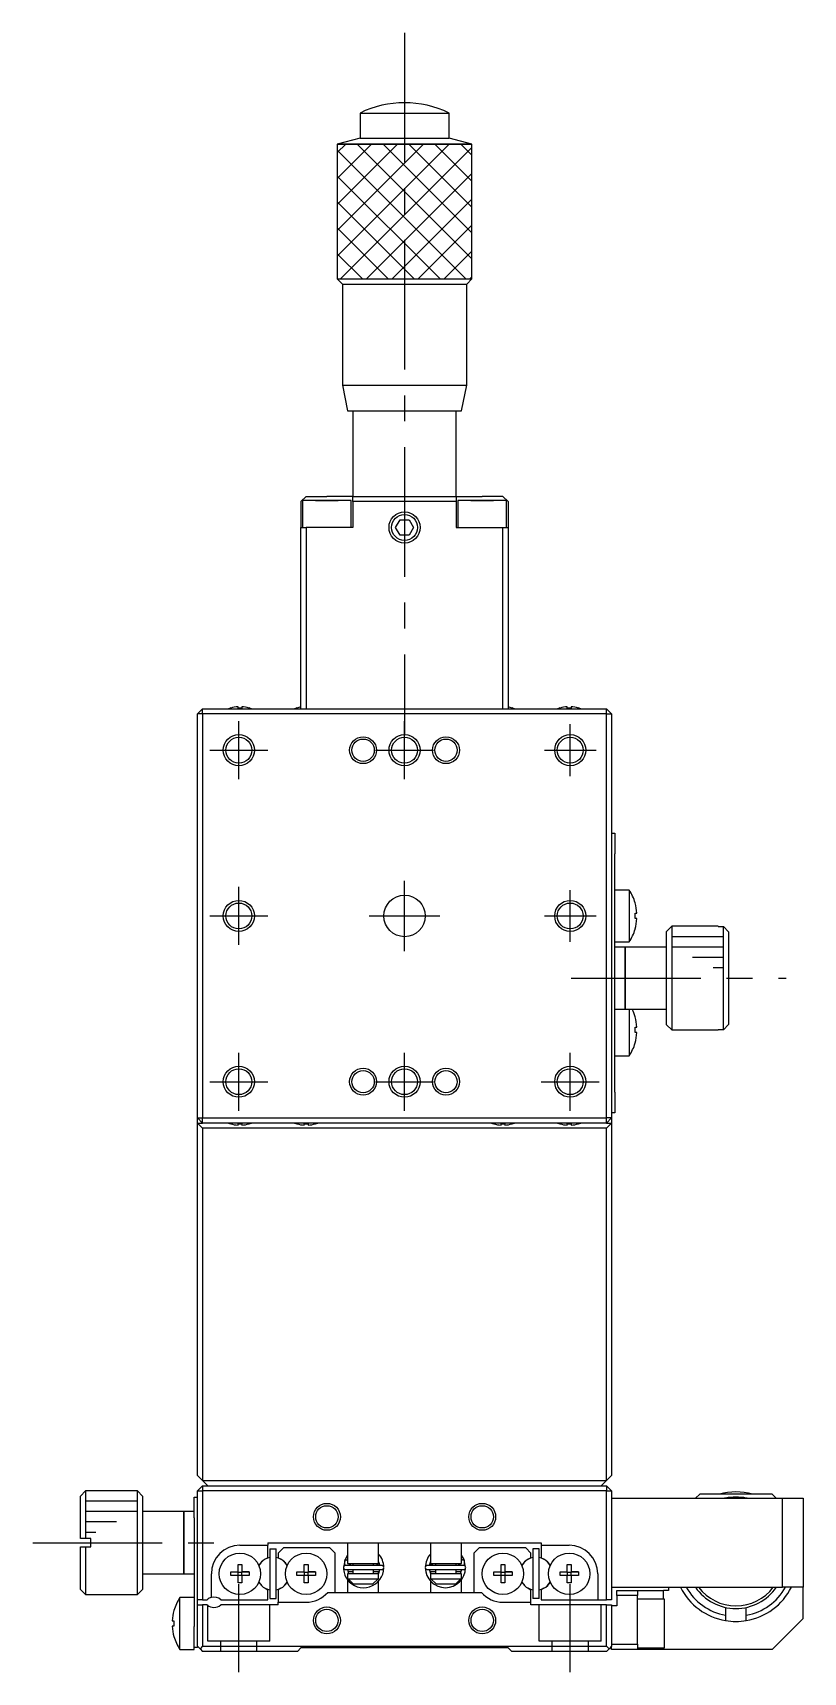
# Model space of a CAD drawing. Extents: x -218 to 389, y 9 to 465.
# Drawn here: x 16.7 to 91.1, y 29.5 to 187.7 of the extents above; entities that cross this region are included whole.
import ezdxf

# ---------------------------------------------------------------- set-up
doc = ezdxf.new("R2010")
doc.units = 0
doc.header["$LTSCALE"] = 10
doc.linetypes.add('CENTER', pattern=[2, 1.25, -0.25, 0.25, -0.25])
doc.linetypes.add('DASHED', pattern=[3.5, 2, -1.5])
doc.layers.get('0').update_dxf_attribs({"linetype": 'CONTINUOUS'})
doc.layers.add('CENTER', color=1, linetype='CENTER')

msp = doc.modelspace()

# ---------------------------------------------------------------- linework, layer by layer
at = {"color": 7, "linetype": 'CONTINUOUS'}
for p, q in [((48.338548, 179.973672), (56.938548, 179.973672)), ((48.338548, 179.973672), (48.338548, 177.563161)), ((56.938548, 177.563161), (56.938548, 179.973672)), ((48.338548, 177.563161), (46.138549, 176.973673)), ((48.338548, 177.563161), (56.938548, 177.563161)), ((59.138547, 176.973673), (56.938548, 177.563161)), ((46.138549, 176.973673), (59.138547, 176.973673)), ((46.138549, 176.973673), (46.138549, 163.973672)), ((59.138547, 163.973672), (59.138547, 176.973673)), ((46.138549, 163.973672), (59.138547, 163.973672)), ((46.138549, 163.973672), (46.638552, 163.47367)), ((46.638552, 163.47367), (58.638544, 163.47367)), ((46.638552, 163.47367), (46.638552, 153.723665)), ((58.638544, 163.47367), (59.138547, 163.973672)), ((58.638544, 153.723665), (58.638544, 163.47367)), ((46.638552, 153.723665), (58.638544, 153.723665)), ((46.638552, 153.723665), (47.138551, 151.223666)), ((58.138545, 151.223666), (58.638544, 153.723665)), ((47.138551, 151.223666), (58.138545, 151.223666)), ((47.638548, 151.223666), (47.638548, 142.973666)), ((57.638548, 142.973666), (57.638548, 151.223666)), ((43.138548, 142.973666), (42.638548, 142.473666)), ((42.638548, 142.473666), (42.638548, 139.973666)), ((47.488548, 142.573666), (42.788548, 142.573666)), ((47.488548, 142.573666), (42.788548, 142.573666)), ((42.788548, 142.573666), (42.788548, 139.973666)), ((43.138548, 142.973666), (45.138548, 142.973666)), ((44.038548, 142.573666), (45.138548, 142.573666)), ((45.138548, 142.573666), (44.038548, 142.573666)), ((47.638548, 142.973666), (45.138548, 142.973666)), ((46.238548, 142.573666), (45.138548, 142.573666)), ((45.138548, 142.573666), (46.238548, 142.573666)), ((47.488548, 139.973666), (47.488548, 142.573666)), ((47.638548, 142.973666), (57.638548, 142.973666)), ((47.638548, 142.473666), (47.638548, 142.973666)), ((47.638548, 142.473666), (47.638548, 139.973666)), ((57.638548, 142.473666), (47.638548, 142.473666)), ((57.638548, 142.973666), (57.638548, 142.473666)), ((57.638548, 142.973666), (60.138548, 142.973666)), ((57.638548, 142.473666), (57.638548, 139.973666)), ((62.488548, 142.573666), (57.788548, 142.573666)), ((62.488548, 142.573666), (57.788548, 142.573666)), ((57.788548, 142.573666), (57.788548, 139.973666)), ((59.038548, 142.573666), (60.138548, 142.573666)), ((60.138548, 142.573666), (59.038548, 142.573666)), ((62.138548, 142.973666), (60.138548, 142.973666)), ((61.238548, 142.573666), (60.138548, 142.573666)), ((60.138548, 142.573666), (61.238548, 142.573666)), ((62.638548, 142.473666), (62.138548, 142.973666)), ((62.488548, 139.973666), (62.488548, 142.573666)), ((62.638548, 142.473666), (62.638548, 139.973666)), ((42.638548, 122.473666), (42.638548, 139.973666)), ((42.638548, 139.973666), (43.138548, 139.973666)), ((43.138548, 139.973666), (43.138548, 122.473666)), ((47.638548, 139.973666), (43.138548, 139.973666)), ((51.772522, 139.973666), (52.205535, 140.723666)), ((52.205535, 139.223666), (51.772522, 139.973666)), ((52.205535, 140.723666), (53.071561, 140.723666)), ((53.071561, 140.723666), (53.504573, 139.973666)), ((53.504573, 139.973666), (53.071561, 139.223666)), ((57.638548, 139.973666), (62.138548, 139.973666)), ((62.138548, 122.473666), (62.138548, 139.973666)), ((62.138548, 139.973666), (62.638548, 139.973666)), ((62.638548, 139.973666), (62.638548, 122.473666)), ((53.071561, 139.223666), (52.205535, 139.223666)), ((33.138548, 122.473666), (32.638548, 121.973666)), ((33.138548, 121.973666), (32.638548, 121.973666)), ((32.638548, 82.973666), (32.638548, 121.973666)), ((33.138548, 121.973666), (33.138548, 122.473666)), ((33.138548, 122.473666), (43.138548, 122.473666)), ((33.138548, 121.973666), (33.138548, 82.973666)), ((72.138548, 121.973666), (33.138548, 121.973666)), ((35.852186, 122.543188), (35.849932, 122.54781)), ((35.852186, 122.543188), (35.849932, 122.54781)), ((36.558548, 122.543188), (36.558548, 122.663525)), ((36.918548, 122.543188), (36.558548, 122.543188)), ((36.918548, 122.663525), (36.918548, 122.543188)), ((37.627164, 122.54781), (37.624909, 122.543188)), ((37.627164, 122.54781), (37.624909, 122.543188)), ((42.252186, 122.543188), (42.249932, 122.54781)), ((42.252186, 122.543188), (42.249932, 122.54781)), ((43.138548, 122.473666), (62.138548, 122.473666)), ((43.138548, 122.473666), (62.138548, 122.473666)), ((62.138548, 122.473666), (72.138548, 122.473666)), ((63.027164, 122.54781), (63.024909, 122.543188)), ((63.027164, 122.54781), (63.024909, 122.543188)), ((67.652186, 122.543188), (67.649932, 122.54781)), ((67.652186, 122.543188), (67.649932, 122.54781)), ((68.358548, 122.543188), (68.358548, 122.663525)), ((68.718548, 122.543188), (68.358548, 122.543188)), ((68.718548, 122.663525), (68.718548, 122.543188)), ((69.427164, 122.54781), (69.424909, 122.543188)), ((69.427164, 122.54781), (69.424909, 122.543188)), ((72.138548, 121.973666), (72.138548, 122.473666)), ((72.638548, 121.973666), (72.138548, 122.473666)), ((72.138548, 82.973666), (72.138548, 121.973666)), ((72.138548, 121.973666), (72.638548, 121.973666)), ((72.638548, 121.973666), (72.638548, 82.973666)), ((72.638548, 110.473666), (72.938548, 110.473666)), ((72.938548, 110.473666), (72.938548, 108.473666)), ((72.938548, 103.548666), (72.938548, 108.473666)), ((74.330205, 104.973666), (72.938548, 104.973666)), ((74.330205, 104.973666), (74.330205, 99.973666)), ((72.938548, 101.398666), (72.938548, 103.548666)), ((74.901129, 103.732255), (74.907984, 103.735599)), ((74.901129, 103.732255), (74.907984, 103.735599)), ((72.938548, 98.048666), (72.938548, 101.398666)), ((74.901129, 102.733666), (75.0735, 102.733666)), ((74.901129, 102.213666), (74.901129, 102.733666)), ((75.0735, 102.213666), (74.901129, 102.213666)), ((78.438548, 101.473666), (77.938548, 100.973666)), ((78.438548, 101.473666), (78.438548, 91.473666)), ((82.938548, 101.473666), (78.438548, 101.473666)), ((82.938548, 101.473666), (82.938548, 101.45764)), ((82.938548, 101.45764), (83.438548, 101.45764)), ((83.438548, 91.489692), (83.438548, 101.45764)), ((83.438548, 101.45764), (83.938548, 100.955853)), ((72.938548, 99.973666), (74.330205, 99.973666)), ((74.907984, 101.211733), (74.901129, 101.215076)), ((74.907984, 101.211733), (74.901129, 101.215076)), ((77.938548, 91.973666), (77.938548, 100.973666)), ((83.938548, 100.955853), (83.938548, 91.991479)), ((73.938548, 99.473666), (72.938548, 99.473666)), ((73.938548, 99.473666), (73.938548, 93.473666)), ((73.938548, 93.473666), (73.938548, 99.473666)), ((77.938548, 99.473666), (73.938548, 99.473666)), ((72.938548, 95.898666), (72.938548, 98.048666)), ((72.938548, 92.548666), (72.938548, 95.898666)), ((72.938548, 93.473666), (73.938548, 93.473666)), ((73.938548, 93.473666), (77.938548, 93.473666)), ((74.330205, 93.473666), (74.330205, 88.973666)), ((72.938548, 90.398666), (72.938548, 92.548666)), ((74.901129, 92.732255), (74.907984, 92.735599)), ((74.901129, 92.732255), (74.907984, 92.735599)), ((77.938548, 91.973666), (78.438548, 91.473666)), ((83.938548, 91.991479), (83.438548, 91.489692)), ((72.938548, 85.473666), (72.938548, 90.398666)), ((74.901129, 91.733666), (75.0735, 91.733666)), ((74.901129, 91.213666), (74.901129, 91.733666)), ((75.0735, 91.213666), (74.901129, 91.213666)), ((74.907984, 90.211733), (74.901129, 90.215076)), ((74.907984, 90.211733), (74.901129, 90.215076)), ((78.438548, 91.473666), (82.938548, 91.473666)), ((83.438548, 91.489692), (82.938548, 91.489692)), ((82.938548, 91.489692), (82.938548, 91.473666)), ((72.938548, 88.973666), (74.330205, 88.973666)), ((72.938548, 85.473666), (72.938548, 83.473666)), ((32.638548, 82.973666), (33.138548, 82.973666)), ((32.638548, 82.973666), (33.138548, 82.473666)), ((32.638548, 82.473666), (32.638548, 82.973666)), ((32.638548, 82.473666), (33.138548, 81.973666)), ((32.638548, 82.473666), (33.138548, 82.473666)), ((32.638548, 48.473666), (32.638548, 82.473666)), ((33.138548, 82.973666), (72.138548, 82.973666)), ((33.138548, 82.473666), (33.138548, 82.973666)), ((72.138548, 82.473666), (33.138548, 82.473666)), ((35.849932, 82.399522), (35.852186, 82.404144)), ((35.849932, 82.399522), (35.852186, 82.404144)), ((36.558548, 82.404144), (36.918548, 82.404144)), ((36.558548, 82.283807), (36.558548, 82.404144)), ((36.918548, 82.404144), (36.918548, 82.283807)), ((37.624909, 82.404144), (37.627164, 82.399522)), ((37.624909, 82.404144), (37.627164, 82.399522)), ((42.249932, 82.399522), (42.252186, 82.404144)), ((42.249932, 82.399522), (42.252186, 82.404144)), ((42.958548, 82.404144), (43.318548, 82.404144)), ((42.958548, 82.283807), (42.958548, 82.404144)), ((43.318548, 82.404144), (43.318548, 82.283807)), ((44.024909, 82.404144), (44.027164, 82.399522)), ((44.024909, 82.404144), (44.027164, 82.399522)), ((61.249932, 82.399522), (61.252186, 82.404144)), ((61.249932, 82.399522), (61.252186, 82.404144)), ((61.958548, 82.404144), (62.318548, 82.404144)), ((61.958548, 82.283807), (61.958548, 82.404144)), ((62.318548, 82.404144), (62.318548, 82.283807)), ((63.024909, 82.404144), (63.027164, 82.399522)), ((63.024909, 82.404144), (63.027164, 82.399522)), ((67.649932, 82.399522), (67.652186, 82.404144)), ((67.649932, 82.399522), (67.652186, 82.404144)), ((68.358548, 82.404144), (68.718548, 82.404144)), ((68.358548, 82.283807), (68.358548, 82.404144)), ((68.718548, 82.404144), (68.718548, 82.283807)), ((69.424909, 82.404144), (69.427164, 82.399522)), ((69.424909, 82.404144), (69.427164, 82.399522)), ((72.138548, 82.473666), (72.138548, 82.973666)), ((72.638548, 82.973666), (72.138548, 82.973666)), ((72.138548, 82.473666), (72.638548, 82.973666)), ((72.138548, 82.473666), (72.638548, 82.473666)), ((72.138548, 81.973666), (72.638548, 82.473666)), ((72.938548, 83.473666), (72.638548, 83.473666)), ((72.638548, 82.973666), (72.638548, 82.473666)), ((72.638548, 82.473666), (72.638548, 48.473666)), ((72.138548, 81.973666), (33.138548, 81.973666)), ((33.138548, 81.973666), (33.138548, 47.973666)), ((72.138548, 47.973666), (72.138548, 81.973666)), ((33.138548, 47.973666), (32.638548, 48.473666)), ((33.138548, 47.973666), (72.138548, 47.973666)), ((33.638548, 47.473666), (33.138548, 47.973666)), ((72.138548, 47.973666), (71.638548, 47.473666)), ((72.638548, 48.473666), (72.138548, 47.973666)), ((21.838548, 46.973666), (21.338548, 46.473666)), ((21.338548, 42.373666), (21.338548, 46.473666)), ((21.838548, 46.973666), (21.838548, 42.373666)), ((26.838548, 46.973666), (21.838548, 46.973666)), ((26.838548, 41.973666), (26.838548, 46.973666)), ((27.338548, 46.473666), (26.838548, 46.973666)), ((27.338548, 46.473666), (27.338548, 41.973666)), ((32.338548, 44.373666), (32.338548, 46.373666)), ((32.338548, 46.373666), (32.638548, 46.373666)), ((33.138548, 47.473666), (32.638548, 46.973666)), ((32.638548, 36.473666), (32.638548, 46.973666)), ((32.638548, 46.973666), (33.138548, 46.973666)), ((33.138548, 47.473666), (72.138548, 47.473666)), ((33.138548, 47.473666), (33.138548, 46.973666)), ((33.138548, 46.973666), (33.138548, 36.473666)), ((72.138548, 46.973666), (33.138548, 46.973666)), ((72.138548, 47.473666), (72.138548, 46.973666)), ((72.138548, 47.473666), (72.638548, 46.973666)), ((72.138548, 36.473666), (72.138548, 46.973666)), ((72.138548, 46.973666), (72.638548, 46.973666)), ((72.638548, 46.973666), (72.638548, 46.273666)), ((72.638548, 46.273666), (72.638548, 37.673666)), ((72.638548, 46.273666), (89.138548, 46.273666)), ((72.638548, 46.273666), (72.638548, 37.673666)), ((81.138548, 46.673666), (80.738548, 46.273666)), ((88.138548, 46.673666), (81.138548, 46.673666)), ((83.638548, 46.289746), (83.638548, 46.273676)), ((85.638548, 46.273676), (85.638548, 46.289746)), ((88.538548, 46.273666), (88.138548, 46.673666)), ((89.138548, 37.673666), (89.138548, 46.273666)), ((89.138548, 46.273666), (91.138548, 46.273666)), ((91.138548, 46.273666), (91.138548, 37.673666)), ((31.338548, 44.973666), (27.338548, 44.973666)), ((31.338548, 41.973666), (31.338548, 44.973666)), ((31.338548, 44.973666), (31.338548, 38.973666)), ((32.338548, 44.973666), (31.338548, 44.973666)), ((32.338548, 44.373666), (32.338548, 35.248666)), ((21.838548, 42.373666), (21.338548, 42.373666)), ((21.338548, 37.473666), (21.338548, 41.573666)), ((21.338548, 41.573666), (21.838548, 41.573666)), ((22.338548, 42.373666), (21.838548, 42.373666)), ((21.838548, 41.573666), (21.838548, 36.973666)), ((21.838548, 41.573666), (22.338548, 41.573666)), ((22.338548, 41.573666), (22.338548, 42.373666)), ((26.838548, 36.973666), (26.838548, 41.973666)), ((27.338548, 41.973666), (27.338548, 37.473666)), ((31.338548, 38.973666), (31.338548, 41.973666)), ((36.738548, 41.723666), (39.438548, 41.723666)), ((39.438548, 41.973666), (39.438548, 41.723666)), ((39.438548, 41.973666), (65.838548, 41.973666)), ((39.438548, 40.524472), (39.438548, 41.723666)), ((39.638548, 41.373666), (39.638548, 36.573666)), ((39.638548, 41.373666), (40.238548, 41.373666)), ((40.238548, 36.573666), (40.238548, 41.373666)), ((40.938548, 41.473666), (40.438548, 40.973666)), ((45.438548, 41.473666), (40.938548, 41.473666)), ((45.938548, 40.973666), (45.438548, 41.473666)), ((47.138548, 41.973666), (47.138548, 39.973666)), ((50.138548, 39.973666), (50.138548, 41.973666)), ((55.138548, 41.973666), (55.138548, 39.973666)), ((58.138548, 39.973666), (58.138548, 41.973666)), ((59.838548, 41.473666), (59.338548, 40.973666)), ((64.338548, 41.473666), (59.838548, 41.473666)), ((64.838548, 40.973666), (64.338548, 41.473666)), ((65.038548, 41.373666), (65.038548, 36.573666)), ((65.638548, 41.373666), (65.038548, 41.373666)), ((65.638548, 36.573666), (65.638548, 41.373666)), ((65.838548, 41.973666), (65.838548, 41.723666)), ((65.838548, 41.723666), (68.538548, 41.723666)), ((65.838548, 41.723666), (65.838548, 40.524472)), ((36.558548, 39.860027), (36.918548, 39.860027)), ((36.558548, 39.153666), (36.558548, 39.860027)), ((36.918548, 39.860027), (36.918548, 39.153666)), ((39.438548, 40.524472), (39.178453, 40.374305)), ((40.438548, 40.973666), (40.438548, 40.524472)), ((40.438548, 40.524472), (40.698643, 40.374305)), ((42.958548, 39.860027), (43.318548, 39.860027)), ((42.958548, 39.153666), (42.958548, 39.860027)), ((43.318548, 39.860027), (43.318548, 39.153666)), ((45.938548, 37.173666), (45.938548, 40.973666)), ((46.896437, 40.352898), (46.736931, 39.604425)), ((46.837256, 40.111755), (46.836241, 40.07735)), ((46.836241, 40.07735), (46.836948, 40.042939)), ((46.836948, 40.042939), (46.839377, 40.008605)), ((46.839992, 40.146069), (46.837256, 40.111755)), ((46.839377, 40.008605), (46.84352, 39.974432)), ((46.844442, 40.18021), (46.839992, 40.146069)), ((46.84352, 39.974432), (46.849367, 39.940502)), ((46.850596, 40.214093), (46.844442, 40.18021)), ((46.849367, 39.940502), (46.856906, 39.906899)), ((46.858439, 40.247636), (46.850596, 40.214093)), ((46.856906, 39.906899), (46.866117, 39.873705)), ((46.867954, 40.280756), (46.858439, 40.247636)), ((46.866117, 39.873705), (46.876979, 39.841)), ((46.879118, 40.313372), (46.867954, 40.280756)), ((46.876979, 39.841), (46.889465, 39.808865)), ((46.891187, 40.343723), (46.879118, 40.313372)), ((46.889465, 39.808865), (46.903464, 39.777551)), ((46.890833, 40.342042), (46.891485, 40.3443)), ((46.891485, 40.3443), (46.893309, 40.346056)), ((47.138528, 40.764933), (46.892229, 40.34318)), ((46.893309, 40.346056), (46.896293, 40.347298)), ((46.896108, 40.346501), (46.896125, 40.35227)), ((46.896125, 40.35227), (47.138564, 40.279635)), ((46.896293, 40.347298), (46.900418, 40.348018)), ((46.900418, 40.348018), (46.905658, 40.348212)), ((46.905658, 40.348212), (46.911978, 40.347878)), ((46.911978, 40.347878), (46.91934, 40.347018)), ((46.91934, 40.347018), (46.927695, 40.345638)), ((46.927695, 40.345638), (46.936991, 40.343747)), ((50.43547, 39.780148), (46.93547, 39.780148)), ((46.936991, 40.343747), (46.947169, 40.341357)), ((46.947169, 40.341357), (46.958163, 40.338482)), ((46.958163, 40.338482), (46.969904, 40.335142)), ((46.969904, 40.335142), (46.982316, 40.331358)), ((46.982316, 40.331358), (46.99532, 40.327153)), ((46.99532, 40.327153), (47.008834, 40.322555)), ((47.008834, 40.322555), (47.022772, 40.317593)), ((47.022772, 40.317593), (47.037044, 40.312298)), ((47.037044, 40.312298), (47.051559, 40.306705)), ((47.051559, 40.306705), (47.066225, 40.300848)), ((47.066225, 40.300848), (47.080949, 40.294766)), ((47.080949, 40.294766), (47.095636, 40.288497)), ((47.095636, 40.288497), (47.110194, 40.282081)), ((47.110194, 40.282081), (47.124528, 40.275559)), ((47.124528, 40.275559), (47.138548, 40.268972)), ((47.138548, 39.973666), (50.138548, 39.973666)), ((47.258442, 39.963321), (47.254375, 39.973643)), ((47.264459, 39.949838), (47.258442, 39.963321)), ((47.271148, 39.936684), (47.264459, 39.949838)), ((47.278489, 39.923889), (47.271148, 39.936684)), ((47.286462, 39.911485), (47.278489, 39.923889)), ((47.295044, 39.899501), (47.286462, 39.911485)), ((47.30421, 39.887964), (47.295044, 39.899501)), ((47.313938, 39.876902), (47.30421, 39.887964)), ((47.324199, 39.866339), (47.313938, 39.876902)), ((47.334969, 39.856299), (47.324199, 39.866339)), ((47.346219, 39.846803), (47.334969, 39.856299)), ((47.357921, 39.837874), (47.346219, 39.846803)), ((47.370045, 39.829529), (47.357921, 39.837874)), ((47.382562, 39.821788), (47.370045, 39.829529)), ((47.395441, 39.814665), (47.382562, 39.821788)), ((47.408652, 39.808178), (47.395441, 39.814665)), ((47.422162, 39.802339), (47.408652, 39.808178)), ((47.435941, 39.79716), (47.422162, 39.802339)), ((47.449955, 39.792653), (47.435941, 39.79716)), ((47.464172, 39.788826), (47.449955, 39.792653)), ((47.478558, 39.785689), (47.464172, 39.788826)), ((47.493082, 39.783248), (47.478558, 39.785689)), ((47.507708, 39.781509), (47.493082, 39.783248)), ((47.522402, 39.780474), (47.507708, 39.781509)), ((47.536357, 39.780148), (47.522402, 39.780474)), ((47.638548, 39.973666), (47.638548, 39.780148)), ((49.638548, 39.780148), (49.638548, 39.973666)), ((49.839906, 39.780197), (49.834583, 39.780148)), ((49.854628, 39.780817), (49.839906, 39.780197)), ((49.869306, 39.782145), (49.854628, 39.780817)), ((49.883906, 39.784178), (49.869306, 39.782145)), ((49.898393, 39.786912), (49.883906, 39.784178)), ((49.912735, 39.790343), (49.898393, 39.786912)), ((49.926898, 39.794463), (49.912735, 39.790343)), ((49.940847, 39.799265), (49.926898, 39.794463)), ((49.95455, 39.804739), (49.940847, 39.799265)), ((49.967975, 39.810873), (49.95455, 39.804739)), ((49.981088, 39.817656), (49.967975, 39.810873)), ((49.993857, 39.825073), (49.981088, 39.817656)), ((50.006251, 39.833108), (49.993857, 39.825073)), ((50.018239, 39.841745), (50.006251, 39.833108)), ((50.029789, 39.850965), (50.018239, 39.841745)), ((50.040874, 39.860747), (50.029789, 39.850965)), ((50.051462, 39.87107), (50.040874, 39.860747)), ((50.061527, 39.88191), (50.051462, 39.87107)), ((50.07104, 39.893243), (50.061527, 39.88191)), ((50.079977, 39.905042), (50.07104, 39.893243)), ((50.088311, 39.917279), (50.079977, 39.905042)), ((50.09602, 39.929924), (50.088311, 39.917279)), ((50.10308, 39.942946), (50.09602, 39.929924)), ((50.109473, 39.956313), (50.10308, 39.942946)), ((50.115177, 39.969991), (50.109473, 39.956313)), ((50.116564, 39.973643), (50.115177, 39.969991)), ((50.138886, 40.121152), (50.176053, 40.008485)), ((50.176053, 40.008485), (50.223676, 39.780207)), ((50.478621, 40.341425), (50.478411, 40.341338)), ((50.479066, 40.34161), (50.478903, 40.341542)), ((50.479187, 40.34166), (50.479066, 40.34161)), ((50.480106, 40.342042), (50.479244, 40.341684)), ((50.479338, 40.344479), (50.479753, 40.343723)), ((50.479685, 40.339521), (50.480106, 40.342042)), ((50.479753, 40.343723), (50.480106, 40.342042)), ((50.499449, 40.291679), (50.479753, 40.343723)), ((50.499871, 40.290408), (50.499449, 40.291679)), ((50.500167, 40.28951), (50.499871, 40.290408)), ((50.500545, 40.288359), (50.500167, 40.28951)), ((50.501603, 40.285099), (50.500545, 40.288359)), ((50.501894, 40.284192), (50.501603, 40.285099)), ((54.774935, 40.28336), (54.774602, 40.282311)), ((54.775375, 40.284734), (54.774935, 40.28336)), ((54.775694, 40.285724), (54.775375, 40.284734)), ((54.775984, 40.286619), (54.775694, 40.285724)), ((54.776451, 40.288053), (54.775984, 40.286619)), ((54.776963, 40.289614), (54.776451, 40.288053)), ((54.777311, 40.290667), (54.776963, 40.289614)), ((54.777812, 40.292175), (54.777311, 40.290667)), ((54.77865, 40.29467), (54.777812, 40.292175)), ((54.779323, 40.29665), (54.77865, 40.29467)), ((54.797343, 40.343723), (54.779323, 40.29665)), ((54.797343, 40.343723), (54.796989, 40.342042)), ((54.796989, 40.342042), (54.797897, 40.341665)), ((54.797758, 40.344479), (54.797343, 40.343723)), ((54.797897, 40.341665), (54.798078, 40.341589)), ((54.798328, 40.341486), (54.798442, 40.341438)), ((54.798442, 40.341438), (54.798542, 40.341397)), ((58.341626, 39.780148), (54.841626, 39.780148)), ((55.053424, 39.78024), (55.101123, 40.008761)), ((55.101123, 40.008761), (55.138314, 40.121431)), ((55.138548, 39.973666), (58.138548, 39.973666)), ((55.164598, 39.963321), (55.160532, 39.973643)), ((55.170615, 39.949838), (55.164598, 39.963321)), ((55.177304, 39.936684), (55.170615, 39.949838)), ((55.184646, 39.923889), (55.177304, 39.936684)), ((55.192618, 39.911485), (55.184646, 39.923889)), ((55.2012, 39.899501), (55.192618, 39.911485)), ((55.210367, 39.887964), (55.2012, 39.899501)), ((55.220094, 39.876902), (55.210367, 39.887964)), ((55.230356, 39.866339), (55.220094, 39.876902)), ((55.241125, 39.856299), (55.230356, 39.866339)), ((55.252375, 39.846803), (55.241125, 39.856299)), ((55.264077, 39.837874), (55.252375, 39.846803)), ((55.276201, 39.829529), (55.264077, 39.837874)), ((55.288718, 39.821788), (55.276201, 39.829529)), ((55.301597, 39.814665), (55.288718, 39.821788)), ((55.314808, 39.808178), (55.301597, 39.814665)), ((55.328319, 39.802339), (55.314808, 39.808178)), ((55.342097, 39.79716), (55.328319, 39.802339)), ((55.356111, 39.792653), (55.342097, 39.79716)), ((55.370328, 39.788826), (55.356111, 39.792653)), ((55.384715, 39.785689), (55.370328, 39.788826)), ((55.399238, 39.783248), (55.384715, 39.785689)), ((55.413864, 39.781509), (55.399238, 39.783248)), ((55.428559, 39.780474), (55.413864, 39.781509)), ((55.442513, 39.780148), (55.428559, 39.780474)), ((55.638548, 39.973666), (55.638548, 39.780148)), ((57.638548, 39.780148), (57.638548, 39.973666)), ((57.746062, 39.780197), (57.740739, 39.780148)), ((57.760784, 39.780817), (57.746062, 39.780197)), ((57.775462, 39.782145), (57.760784, 39.780817)), ((57.790062, 39.784178), (57.775462, 39.782145)), ((57.80455, 39.786912), (57.790062, 39.784178)), ((57.818891, 39.790343), (57.80455, 39.786912)), ((57.833054, 39.794463), (57.818891, 39.790343)), ((57.847003, 39.799265), (57.833054, 39.794463)), ((57.860707, 39.804739), (57.847003, 39.799265)), ((57.874131, 39.810873), (57.860707, 39.804739)), ((57.887244, 39.817656), (57.874131, 39.810873)), ((57.900013, 39.825073), (57.887244, 39.817656)), ((57.912407, 39.833108), (57.900013, 39.825073)), ((57.924395, 39.841745), (57.912407, 39.833108)), ((57.935946, 39.850965), (57.924395, 39.841745)), ((57.94703, 39.860747), (57.935946, 39.850965)), ((57.957618, 39.87107), (57.94703, 39.860747)), ((57.967683, 39.88191), (57.957618, 39.87107)), ((57.977197, 39.893243), (57.967683, 39.88191)), ((57.986133, 39.905042), (57.977197, 39.893243)), ((57.994467, 39.917279), (57.986133, 39.905042)), ((58.002176, 39.929924), (57.994467, 39.917279)), ((58.009237, 39.942946), (58.002176, 39.929924)), ((58.015629, 39.956313), (58.009237, 39.942946)), ((58.021334, 39.969991), (58.015629, 39.956313)), ((58.02272, 39.973643), (58.021334, 39.969991)), ((58.380971, 40.35227), (58.138532, 40.279635)), ((58.152568, 40.275559), (58.138548, 40.268972)), ((58.384867, 40.34318), (58.138638, 40.764842)), ((58.166902, 40.282081), (58.152568, 40.275559)), ((58.181459, 40.288497), (58.166902, 40.282081)), ((58.196147, 40.294766), (58.181459, 40.288497)), ((58.21087, 40.300848), (58.196147, 40.294766)), ((58.225537, 40.306705), (58.21087, 40.300848)), ((58.240052, 40.312298), (58.225537, 40.306705)), ((58.254324, 40.317593), (58.240052, 40.312298)), ((58.268261, 40.322555), (58.254324, 40.317593)), ((58.281775, 40.327153), (58.268261, 40.322555)), ((58.29478, 40.331358), (58.281775, 40.327153)), ((58.307192, 40.335142), (58.29478, 40.331358)), ((58.318933, 40.338482), (58.307192, 40.335142)), ((58.329927, 40.341357), (58.318933, 40.338482)), ((58.340104, 40.343747), (58.329927, 40.341357)), ((58.3494, 40.345638), (58.340104, 40.343747)), ((58.357756, 40.347018), (58.3494, 40.345638)), ((58.365117, 40.347878), (58.357756, 40.347018)), ((58.371438, 40.348212), (58.365117, 40.347878)), ((58.376678, 40.348018), (58.371438, 40.348212)), ((58.373608, 39.777502), (58.379227, 39.789573)), ((58.380802, 40.347298), (58.376678, 40.348018)), ((58.379227, 39.789573), (58.392703, 39.821352)), ((58.383786, 40.346056), (58.380802, 40.347298)), ((58.380988, 40.346501), (58.380971, 40.35227)), ((58.38561, 40.3443), (58.383786, 40.346056)), ((58.386263, 40.342042), (58.38561, 40.3443)), ((58.39316, 40.325997), (58.385909, 40.343723)), ((58.392703, 39.821352), (58.404567, 39.853747)), ((58.404954, 40.293623), (58.39316, 40.325997)), ((58.404567, 39.853747), (58.414792, 39.886679)), ((58.415114, 40.260712), (58.404954, 40.293623)), ((58.540147, 39.605679), (58.406615, 40.289606)), ((58.414792, 39.886679), (58.423354, 39.920065)), ((58.423613, 40.227344), (58.415114, 40.260712)), ((58.423354, 39.920065), (58.430233, 39.953825)), ((58.430431, 40.193599), (58.423613, 40.227344)), ((58.430233, 39.953825), (58.435413, 39.987875)), ((58.435553, 40.159561), (58.430431, 40.193599)), ((58.435413, 39.987875), (58.438882, 40.022132)), ((58.438965, 40.125311), (58.435553, 40.159561)), ((58.438882, 40.022132), (58.440632, 40.056513)), ((58.44066, 40.090934), (58.438965, 40.125311)), ((58.440632, 40.056513), (58.44066, 40.090934)), ((59.338548, 40.973666), (59.338548, 37.173666)), ((61.958548, 39.860027), (62.318548, 39.860027)), ((61.958548, 39.153666), (61.958548, 39.860027)), ((62.318548, 39.860027), (62.318548, 39.153666)), ((64.838548, 40.524472), (64.578453, 40.374305)), ((64.838548, 40.524472), (64.838548, 40.973666)), ((65.838548, 40.524472), (66.098643, 40.374305)), ((68.358548, 39.860027), (68.718548, 39.860027)), ((68.358548, 39.153666), (68.358548, 39.860027)), ((68.718548, 39.860027), (68.718548, 39.153666)), ((27.338548, 38.973666), (31.338548, 38.973666)), ((31.338548, 38.973666), (32.338548, 38.973666)), ((33.988548, 36.691912), (33.988548, 38.973666)), ((35.852186, 39.153666), (36.558548, 39.153666)), ((35.852186, 38.793666), (35.852186, 39.153666)), ((35.852186, 39.153666), (36.558548, 39.153666)), ((36.558548, 38.793666), (35.852186, 38.793666)), ((36.56892, 39.143294), (36.558548, 39.153666)), ((36.56892, 38.804038), (36.558548, 38.793666)), ((36.558548, 38.087304), (36.558548, 38.793666)), ((36.918548, 38.087304), (36.558548, 38.087304)), ((36.56892, 38.804038), (36.56892, 39.143294)), ((36.56892, 39.143294), (36.908176, 39.143294)), ((36.908176, 38.804038), (36.56892, 38.804038)), ((36.908176, 39.143294), (36.918548, 39.153666)), ((36.908176, 39.143294), (36.908176, 38.804038)), ((36.908176, 38.804038), (36.918548, 38.793666)), ((36.918548, 39.153666), (37.624909, 39.153666)), ((37.624909, 39.153666), (36.918548, 39.153666)), ((36.918548, 38.793666), (36.918548, 38.087304)), ((37.624909, 38.793666), (36.918548, 38.793666)), ((37.624909, 39.153666), (37.624909, 38.793666)), ((42.252186, 39.153666), (42.958548, 39.153666)), ((42.252186, 38.793666), (42.252186, 39.153666)), ((42.252186, 39.153666), (42.958548, 39.153666)), ((42.958548, 38.793666), (42.252186, 38.793666)), ((42.96892, 39.143294), (42.958548, 39.153666)), ((42.96892, 38.804038), (42.958548, 38.793666)), ((42.958548, 38.087304), (42.958548, 38.793666)), ((43.318548, 38.087304), (42.958548, 38.087304)), ((42.96892, 38.804038), (42.96892, 39.143294)), ((42.96892, 39.143294), (43.308176, 39.143294)), ((43.308176, 38.804038), (42.96892, 38.804038)), ((43.308176, 39.143294), (43.318548, 39.153666)), ((43.308176, 39.143294), (43.308176, 38.804038)), ((43.308176, 38.804038), (43.318548, 38.793666)), ((43.318548, 39.153666), (44.024909, 39.153666)), ((44.024909, 39.153666), (43.318548, 39.153666)), ((43.318548, 38.793666), (43.318548, 38.087304)), ((44.024909, 38.793666), (43.318548, 38.793666)), ((44.024909, 39.153666), (44.024909, 38.793666)), ((46.93547, 39.380148), (50.43547, 39.380148)), ((50.138548, 38.973666), (47.138548, 38.973666)), ((47.138548, 38.973666), (47.138548, 38.473666)), ((47.138548, 38.473666), (47.192865, 38.473666)), ((47.138548, 38.395231), (47.138548, 37.173666)), ((47.258154, 38.973534), (47.14729, 39.380096)), ((47.638548, 39.173666), (47.188718, 39.173666)), ((47.192865, 38.473666), (50.084231, 38.473666)), ((47.722033, 37.973666), (47.192865, 38.473666)), ((47.638548, 39.380148), (47.638548, 38.973666)), ((50.084231, 38.473666), (49.555063, 37.973666)), ((49.638548, 38.973666), (49.638548, 39.380148)), ((50.138548, 39.173666), (49.638548, 39.173666)), ((50.084231, 38.473666), (50.138548, 38.473666)), ((50.223363, 39.380093), (50.113121, 38.97358)), ((50.138548, 39.039571), (50.138548, 39.173666)), ((50.138548, 39.03915), (50.138548, 39.03931)), ((50.138548, 38.473666), (50.138548, 38.973666)), ((50.138548, 37.173666), (50.138548, 38.281832)), ((54.841626, 39.380148), (58.341626, 39.380148)), ((55.164019, 38.973476), (55.053726, 39.380144)), ((55.638548, 39.173666), (55.138548, 39.173666)), ((55.138548, 39.173666), (55.138548, 39.039491)), ((58.138548, 38.973666), (55.138548, 38.973666)), ((55.138548, 38.973666), (55.138548, 38.473666)), ((55.138548, 38.473666), (55.192865, 38.473666)), ((55.138548, 38.282536), (55.138548, 38.28231)), ((55.138548, 38.281927), (55.138548, 37.173666)), ((55.192865, 38.473666), (58.084231, 38.473666)), ((55.722033, 37.973666), (55.192865, 38.473666)), ((55.638548, 39.380148), (55.638548, 38.973666)), ((58.084231, 38.473666), (57.555063, 37.973666)), ((57.638548, 38.973666), (57.638548, 39.380148)), ((58.087932, 39.173666), (57.638548, 39.173666)), ((58.129809, 39.380126), (58.018935, 38.973519)), ((58.084231, 38.473666), (58.138548, 38.473666)), ((58.138548, 38.473666), (58.138548, 38.973666)), ((58.138548, 38.395515), (58.138548, 38.395652)), ((58.138548, 37.173666), (58.138548, 38.395057)), ((61.252186, 39.153666), (61.958548, 39.153666)), ((61.252186, 38.793666), (61.252186, 39.153666)), ((61.252186, 39.153666), (61.958548, 39.153666)), ((61.958548, 38.793666), (61.252186, 38.793666)), ((61.96892, 39.143294), (61.958548, 39.153666)), ((61.96892, 38.804038), (61.958548, 38.793666)), ((61.958548, 38.087304), (61.958548, 38.793666)), ((62.318548, 38.087304), (61.958548, 38.087304)), ((61.96892, 38.804038), (61.96892, 39.143294)), ((61.96892, 39.143294), (62.308176, 39.143294)), ((62.308176, 38.804038), (61.96892, 38.804038)), ((62.308176, 39.143294), (62.318548, 39.153666)), ((62.308176, 39.143294), (62.308176, 38.804038)), ((62.308176, 38.804038), (62.318548, 38.793666)), ((62.318548, 39.153666), (63.024909, 39.153666)), ((63.024909, 39.153666), (62.318548, 39.153666)), ((62.318548, 38.793666), (62.318548, 38.087304)), ((63.024909, 38.793666), (62.318548, 38.793666)), ((63.024909, 39.153666), (63.024909, 38.793666)), ((67.652186, 39.153666), (68.358548, 39.153666)), ((67.652186, 38.793666), (67.652186, 39.153666)), ((67.652186, 39.153666), (68.358548, 39.153666)), ((68.358548, 38.793666), (67.652186, 38.793666)), ((68.36892, 39.143294), (68.358548, 39.153666)), ((68.36892, 38.804038), (68.358548, 38.793666)), ((68.358548, 38.087304), (68.358548, 38.793666)), ((68.718548, 38.087304), (68.358548, 38.087304)), ((68.36892, 38.804038), (68.36892, 39.143294)), ((68.36892, 39.143294), (68.708176, 39.143294)), ((68.708176, 38.804038), (68.36892, 38.804038)), ((68.708176, 39.143294), (68.718548, 39.153666)), ((68.708176, 39.143294), (68.708176, 38.804038)), ((68.708176, 38.804038), (68.718548, 38.793666)), ((68.718548, 39.153666), (69.424909, 39.153666)), ((69.424909, 39.153666), (68.718548, 39.153666)), ((68.718548, 38.793666), (68.718548, 38.087304)), ((69.424909, 38.793666), (68.718548, 38.793666)), ((69.424909, 39.153666), (69.424909, 38.793666)), ((71.288548, 38.973666), (71.288548, 36.473666)), ((21.338548, 37.473666), (21.838548, 36.973666)), ((21.838548, 36.973666), (26.838548, 36.973666)), ((26.838548, 36.973666), (27.338548, 37.473666)), ((30.94689, 31.673666), (30.94689, 36.673666)), ((32.338548, 36.673666), (30.94689, 36.673666)), ((32.638548, 35.973666), (32.638548, 36.473666)), ((33.138548, 36.473666), (32.638548, 36.473666)), ((33.138548, 36.473666), (33.57711, 36.473666)), ((34.899986, 36.473666), (39.438548, 36.473666)), ((39.178453, 37.573026), (39.438548, 37.42286)), ((39.438548, 36.473666), (39.438548, 37.42286)), ((39.638548, 36.573666), (40.238548, 36.573666)), ((40.698643, 37.573026), (40.438548, 37.42286)), ((40.438548, 37.42286), (40.438548, 36.223666)), ((45.21761, 37.173666), (60.059486, 37.173666)), ((49.555063, 37.973666), (47.722033, 37.973666)), ((57.555063, 37.973666), (55.722033, 37.973666)), ((64.578453, 37.573026), (64.838548, 37.42286)), ((64.838548, 36.223666), (64.838548, 37.42286)), ((65.638548, 36.573666), (65.038548, 36.573666)), ((66.098643, 37.573026), (65.838548, 37.42286)), ((65.838548, 37.42286), (65.838548, 36.473666)), ((65.838548, 36.473666), (71.288548, 36.473666)), ((71.288548, 36.473666), (72.138548, 36.473666)), ((72.638548, 36.473666), (72.138548, 36.473666)), ((72.638548, 37.673666), (89.138548, 37.673666)), ((72.638548, 37.673666), (72.638548, 36.473666)), ((73.138548, 36.873666), (73.138548, 37.373666)), ((73.138548, 37.373666), (75.138548, 37.373666)), ((75.138548, 36.873666), (73.138548, 36.873666)), ((73.138548, 36.873666), (73.138548, 35.873666)), ((75.138548, 37.373666), (75.138548, 36.873666)), ((75.138548, 37.373666), (77.638548, 37.373666)), ((77.638548, 37.333402), (75.138548, 37.333402)), ((75.138548, 32.173666), (75.138548, 36.873666)), ((77.738548, 36.523666), (75.138548, 36.523666)), ((77.638548, 37.373666), (77.638548, 37.333402)), ((78.138548, 37.373666), (77.638548, 37.373666)), ((77.638548, 36.523666), (77.638548, 37.333402)), ((77.738548, 31.823666), (77.738548, 36.523666)), ((78.138548, 37.673666), (78.138548, 37.373666)), ((91.138548, 37.673666), (89.138548, 37.673666)), ((91.138548, 34.673666), (91.138548, 37.673666)), ((30.369112, 35.435599), (30.375967, 35.432255)), ((32.338548, 35.248666), (32.338548, 33.873666)), ((32.638548, 31.973666), (32.638548, 35.973666)), ((32.638548, 35.973666), (33.138548, 35.973666)), ((33.138548, 35.973666), (33.138548, 31.973666)), ((33.57711, 35.973666), (33.138548, 35.973666)), ((40.438548, 35.973666), (34.899986, 35.973666)), ((40.438548, 35.973666), (40.438548, 36.223666)), ((40.438548, 36.223666), (43.138548, 36.223666)), ((62.138548, 36.223666), (64.838548, 36.223666)), ((64.838548, 35.973666), (64.838548, 36.223666)), ((72.138548, 35.973666), (64.838548, 35.973666)), ((72.138548, 31.973666), (72.138548, 35.973666)), ((72.138548, 35.973666), (72.638548, 35.973666)), ((72.638548, 35.973666), (72.638548, 31.973666)), ((73.138548, 35.873666), (72.638548, 35.873666)), ((83.638548, 35.730122), (83.638548, 34.965339)), ((83.638548, 34.965339), (83.638548, 34.457586)), ((85.638548, 34.965339), (85.638548, 35.730122)), ((85.638548, 34.457586), (85.638548, 34.965339)), ((30.203595, 34.433666), (30.375967, 34.433666)), ((30.375967, 33.913666), (30.203595, 33.913666)), ((30.375967, 34.433666), (30.375967, 33.913666)), ((32.338548, 31.873666), (32.338548, 33.873666)), ((88.138548, 31.673666), (91.138548, 34.673666)), ((30.375967, 32.915076), (30.369112, 32.911733)), ((30.94689, 31.673666), (32.338548, 31.673666)), ((32.338548, 31.673666), (32.338548, 31.873666)), ((32.638548, 31.873666), (32.338548, 31.873666)), ((32.638548, 31.973666), (32.638548, 31.873666)), ((32.888548, 31.723666), (32.638548, 31.973666)), ((33.138548, 31.973666), (32.888548, 31.723666)), ((32.888548, 31.723666), (33.138548, 31.473666)), ((33.138548, 31.973666), (72.138548, 31.973666)), ((42.288548, 31.473666), (42.638548, 31.823666)), ((62.638548, 31.823666), (42.638548, 31.823666)), ((62.638548, 31.823666), (62.988548, 31.473666)), ((72.388548, 31.723666), (72.138548, 31.973666)), ((72.138548, 31.473666), (72.388548, 31.723666)), ((72.638548, 31.973666), (72.388548, 31.723666)), ((72.638548, 32.173666), (75.138548, 32.173666)), ((72.638548, 31.673666), (72.638548, 31.973666)), ((75.138548, 31.673666), (72.638548, 31.673666)), ((75.138548, 32.173666), (75.138548, 31.673666)), ((75.138548, 31.823666), (77.738548, 31.823666)), ((75.138548, 31.742844), (77.638548, 31.742844)), ((77.638548, 31.673666), (75.138548, 31.673666)), ((77.638548, 31.742844), (77.638548, 31.823666)), ((77.638548, 31.742844), (77.638548, 31.673666)), ((88.138548, 31.673666), (77.638548, 31.673666)), ((42.288548, 31.473666), (33.138548, 31.473666)), ((72.138548, 31.473666), (62.988548, 31.473666))]:
    msp.add_line(p, q, dxfattribs=at)
at = {"color": 3, "linetype": 'CONTINUOUS'}
for p, q in [((46.138549, 176.153427), (46.958794, 176.973673)), ((46.138549, 173.653427), (49.458794, 176.973673)), ((46.138549, 171.153427), (51.958794, 176.973673)), ((46.138549, 168.653427), (54.458794, 176.973673)), ((46.138549, 166.153427), (56.958794, 176.973673)), ((46.138549, 176.399234), (58.564111, 163.973672)), ((46.458793, 163.973672), (59.138547, 176.653425)), ((48.06411, 176.973673), (59.138547, 165.899236)), ((50.56411, 176.973673), (59.138547, 168.399236)), ((53.06411, 176.973673), (59.138547, 170.899236)), ((55.56411, 176.973673), (59.138547, 173.399236)), ((58.06411, 176.973673), (59.138547, 175.899236)), ((48.958793, 163.973672), (59.138547, 174.153425)), ((46.138549, 173.899234), (56.064111, 163.973672)), ((46.138549, 171.399234), (53.564111, 163.973672)), ((51.458793, 163.973672), (59.138547, 171.653425)), ((46.138549, 168.899234), (51.064111, 163.973672)), ((53.958793, 163.973672), (59.138547, 169.153425)), ((46.138549, 166.399234), (48.564111, 163.973672)), ((56.458793, 163.973672), (59.138547, 166.653425)), ((58.958793, 163.973672), (59.138547, 164.153425)), ((83.438548, 100.473666), (78.438548, 100.473666)), ((83.438548, 99.473666), (78.438548, 99.473666)), ((83.438548, 98.473666), (80.438548, 98.473666)), ((83.438548, 97.473666), (82.438548, 97.473666)), ((26.838548, 45.973666), (21.838548, 45.973666)), ((26.838548, 44.973666), (21.838548, 44.973666)), ((24.838548, 43.973666), (21.838548, 43.973666)), ((22.838548, 42.973666), (21.838548, 42.973666))]:
    msp.add_line(p, q, dxfattribs=at)
at = {"color": 3, "linetype": 'DASHED'}
for p, q in [((59.138547, 176.973673), (46.138549, 176.973673)), ((46.138549, 176.973673), (46.138549, 163.973672)), ((59.138547, 163.973672), (59.138547, 176.973673)), ((46.138549, 163.973672), (59.138547, 163.973672)), ((33.638548, 32.473666), (33.638548, 35.973666)), ((39.638548, 32.473666), (39.638548, 35.973666)), ((65.638548, 32.473666), (65.638548, 35.973666)), ((71.638548, 32.473666), (71.638548, 35.973666)), ((39.638548, 32.473666), (33.638548, 32.473666)), ((34.888548, 31.473666), (34.888548, 32.473666)), ((38.388548, 31.473666), (38.388548, 32.473666)), ((71.638548, 32.473666), (65.638548, 32.473666)), ((66.888548, 31.473666), (66.888548, 32.473666)), ((70.388548, 31.473666), (70.388548, 32.473666))]:
    msp.add_line(p, q, dxfattribs=at)
at = {"color": 3, "linetype": 'CONTINUOUS'}
for centre, radius in [((52.638548, 139.973666), 1.5), ((36.638548, 118.473666), 1.5), ((48.638548, 118.473666), 1.3), ((52.638548, 118.473666), 1.5), ((56.638548, 118.473666), 1.3), ((68.638548, 118.473666), 1.5), ((36.638548, 102.473666), 1.5), ((68.638548, 102.473666), 1.5), ((36.638548, 86.473666), 1.5), ((48.638548, 86.473666), 1.3), ((52.638548, 86.473666), 1.5), ((56.638548, 86.473666), 1.3), ((68.638548, 86.473666), 1.5), ((45.138548, 44.473666), 1.3), ((60.138548, 44.473666), 1.3), ((45.138548, 34.473666), 1.3), ((60.138548, 34.473666), 1.3)]:
    msp.add_circle(centre, radius, dxfattribs=at)
at = {"color": 7, "linetype": 'CONTINUOUS'}
for centre, radius in [((52.638548, 139.973666), 1.25), ((36.638548, 118.473666), 1.25), ((48.638548, 118.473666), 1.075), ((52.638548, 118.473666), 1.25), ((56.638548, 118.473666), 1.075), ((68.638548, 118.473666), 1.25), ((52.638548, 102.473666), 2), ((36.638548, 102.473666), 1.25), ((68.638548, 102.473666), 1.25), ((36.638548, 86.473666), 1.25), ((48.638548, 86.473666), 1.075), ((52.638548, 86.473666), 1.25), ((56.638548, 86.473666), 1.075), ((68.638548, 86.473666), 1.25), ((45.138548, 44.473666), 1.075), ((60.138548, 44.473666), 1.075), ((36.738548, 38.973666), 2), ((43.138548, 38.973666), 2), ((62.138548, 38.973666), 2), ((68.538548, 38.973666), 2), ((45.138548, 34.473666), 1.075), ((60.138548, 34.473666), 1.075)]:
    msp.add_circle(centre, radius, dxfattribs=at)
for centre, radius, start, end in [((52.63855, 171.228671), 9.745001, 63.816215, 116.183798), ((36.738548, 119.473666), 3.2, 106.122533, 110.364135), ((36.738548, 119.473666), 3.194933, 93.229709, 106.106712), ((36.738548, 119.473666), 3.194933, 73.893288, 86.770291), ((36.738548, 119.473666), 3.2, 69.635865, 73.877467), ((43.138548, 119.473666), 3.2, 106.122533, 110.364135), ((43.138548, 119.473666), 3.194933, 99.003673, 106.106712), ((62.138548, 119.473666), 3.194933, 73.893288, 80.996327), ((62.138548, 119.473666), 3.2, 69.635865, 73.877467), ((68.538548, 119.473666), 3.2, 106.122533, 110.364135), ((68.538548, 119.473666), 3.194933, 93.229709, 106.106712), ((68.538548, 119.473666), 3.194933, 73.893288, 86.770291), ((68.538548, 119.473666), 3.2, 69.635865, 73.877467), ((70.588548, 102.473666), 4.5, 16.285843, 33.748989), ((70.588548, 102.473666), 4.492483, 3.317816, 16.26943), ((70.588548, 102.473666), 4.492483, 343.73057, 356.682184), ((70.588548, 102.473666), 4.5, 326.251011, 343.714157), ((70.588548, 91.473666), 4.5, 16.285843, 26.3878), ((70.588548, 91.473666), 4.492483, 3.317816, 16.26943), ((70.588548, 91.473666), 4.5, 326.251011, 343.714157), ((70.588548, 91.473666), 4.492483, 343.73057, 356.682184), ((36.738548, 85.473666), 3.2, 249.635865, 253.877467), ((36.738548, 85.473666), 3.194933, 253.893288, 266.770291), ((36.738548, 85.473666), 3.194933, 273.229709, 286.106712), ((36.738548, 85.473666), 3.2, 286.122533, 290.364135), ((43.138548, 85.473666), 3.2, 249.635865, 253.877467), ((43.138548, 85.473666), 3.194933, 253.893288, 266.770291), ((43.138548, 85.473666), 3.194933, 273.229709, 286.106712), ((43.138548, 85.473666), 3.2, 286.122533, 290.364135), ((62.138548, 85.473666), 3.2, 249.635865, 253.877467), ((62.138548, 85.473666), 3.194933, 253.893288, 266.770291), ((62.138548, 85.473666), 3.194933, 273.229709, 286.106712), ((62.138548, 85.473666), 3.2, 286.122533, 290.364135), ((68.538548, 85.473666), 3.2, 249.635865, 253.877467), ((68.538548, 85.473666), 3.194933, 253.893288, 266.770291), ((68.538548, 85.473666), 3.194933, 273.229709, 286.106712), ((68.538548, 85.473666), 3.2, 286.122533, 290.364135), ((84.638548, 40.373666), 6.499999, 75.750002, 104.249998), ((84.638548, 40.373666), 6, 99.594068, 100.475314), ((84.638548, 40.373666), 6, 80.405932, 99.594068), ((84.638548, 40.373666), 6, 79.524686, 80.405932), ((36.738548, 38.973666), 2.75, 90, 180), ((68.538548, 38.973666), 2.75, 0, 90), ((40.053453, 38.858761), 1.75, 120, 148.118467), ((39.938549, 38.973666), 1.5875, 134.999751, 149.566818), ((39.938549, 38.973666), 1.5875, 100.89309, 134.999751), ((39.938549, 38.973666), 1.5875, 44.999751, 79.106984), ((39.823643, 38.858761), 1.75, 31.881533, 60), ((39.938549, 38.973666), 1.5875, 30.433263, 44.999751), ((46.93547, 39.580148), 0.2, 90, 270), ((48.681441, 39.578533), 1.952745, 0.80821, 41.737778), ((50.43547, 39.580148), 0.2, 270, 90), ((54.841626, 39.580148), 0.2, 90, 270), ((56.595629, 39.57854), 1.952722, 138.264476, 179.162579), ((58.341626, 39.580148), 0.2, 270, 90), ((65.453453, 38.858761), 1.75, 120, 148.118467), ((65.338547, 38.973666), 1.5875, 135.000249, 149.566737), ((65.338547, 38.973666), 1.5875, 100.893016, 135.000249), ((65.338547, 38.973666), 1.5875, 45.000249, 79.10691), ((65.223643, 38.858761), 1.75, 31.881533, 60), ((65.338547, 38.973666), 1.5875, 30.433182, 45.000249), ((40.053453, 39.088571), 1.75, 211.881533, 240), ((39.938549, 38.973666), 1.5875, 210.433182, 225.000249), ((39.823643, 39.088571), 1.75, 300, 328.118467), ((39.938549, 38.973666), 1.5875, 315.000249, 329.566737), ((48.693402, 39.582646), 1.956717, 180.861713, 215.684608), ((48.685244, 39.58053), 1.948858, 215.773996, 359.15248), ((56.591685, 39.580231), 1.948691, 180.744088, 359.197485), ((65.453453, 39.088571), 1.75, 211.881533, 240), ((65.338547, 38.973666), 1.5875, 210.433263, 224.999751), ((65.223643, 39.088571), 1.75, 300, 328.118467), ((65.338547, 38.973666), 1.5875, 314.999751, 329.566818), ((34.688548, 34.173666), 4.5, 146.251011, 163.714157), ((34.238548, 35.723666), 1, 104.477512, 131.409622), ((34.238548, 35.723666), 1, 48.590378, 104.477512), ((39.938549, 38.973666), 1.5875, 225.000249, 259.10691), ((39.938549, 38.973666), 1.5875, 280.893016, 315.000249), ((43.138548, 38.973666), 2.75, 270, 319.114807), ((62.138548, 38.973666), 2.75, 220.885193, 270), ((65.338547, 38.973666), 1.5875, 224.999751, 259.106984), ((65.338547, 38.973666), 1.5875, 280.89309, 314.999751), ((84.638548, 40.373666), 6, 206.743684, 260.405932), ((84.638548, 40.373666), 5.5, 209.400351, 259.524318), ((84.638548, 40.373666), 4.75, 214.640194, 325.359806), ((84.638548, 40.373666), 5.5, 280.475682, 330.599649), ((84.638548, 40.373666), 6, 279.594068, 333.256316), ((34.688548, 34.173666), 4.492483, 163.73057, 176.682184), ((34.238548, 36.723666), 1, 228.590378, 311.409622), ((34.688548, 34.173666), 4.492483, 183.317816, 196.26943), ((84.638548, 40.373666), 6, 260.405932, 279.594068), ((34.688548, 34.173666), 4.5, 196.285843, 213.748989)]:
    msp.add_arc(centre, radius, start, end, dxfattribs=at)
at = {"color": 3, "linetype": 'CONTINUOUS'}
for start, end in [(216.869898, 270), (270, 323.130102)]:
    msp.add_arc((84.638548, 40.373666), 4.5, start, end, dxfattribs=at)
at = {"layer": 'CENTER', "color": 1, "linetype": 'CENTER'}
for p, q in [((52.638548, 187.723669), (52.638548, 119.973669)), ((36.638548, 115.673666), (36.638548, 121.273666)), ((52.638548, 115.673666), (52.638548, 121.273666)), ((68.638548, 115.973666), (68.638548, 120.973666)), ((33.838548, 118.473666), (39.438548, 118.473666)), ((49.838548, 118.473666), (55.438548, 118.473666)), ((66.138548, 118.473666), (71.138548, 118.473666)), ((36.638548, 99.673666), (36.638548, 105.273666)), ((52.638548, 99.073666), (52.638548, 105.873666)), ((68.638548, 99.973666), (68.638548, 104.973666)), ((33.838548, 102.473666), (39.438548, 102.473666)), ((49.238548, 102.473666), (56.038548, 102.473666)), ((66.138548, 102.473666), (71.138548, 102.473666)), ((68.738548, 96.473666), (89.488548, 96.473666)), ((36.638548, 83.673666), (36.638548, 89.273666)), ((52.638548, 83.673666), (52.638548, 89.273666)), ((68.638548, 83.673666), (68.638548, 89.273666)), ((33.838548, 86.473666), (39.438548, 86.473666)), ((49.838548, 86.473666), (55.438548, 86.473666)), ((65.838548, 86.473666), (71.438548, 86.473666)), ((16.738548, 41.973666), (36.488548, 41.973666)), ((36.638548, 29.473666), (36.638548, 37.973666)), ((68.638548, 29.473666), (68.638548, 37.973666))]:
    msp.add_line(p, q, dxfattribs=at)

doc.saveas('drawing.dxf')
